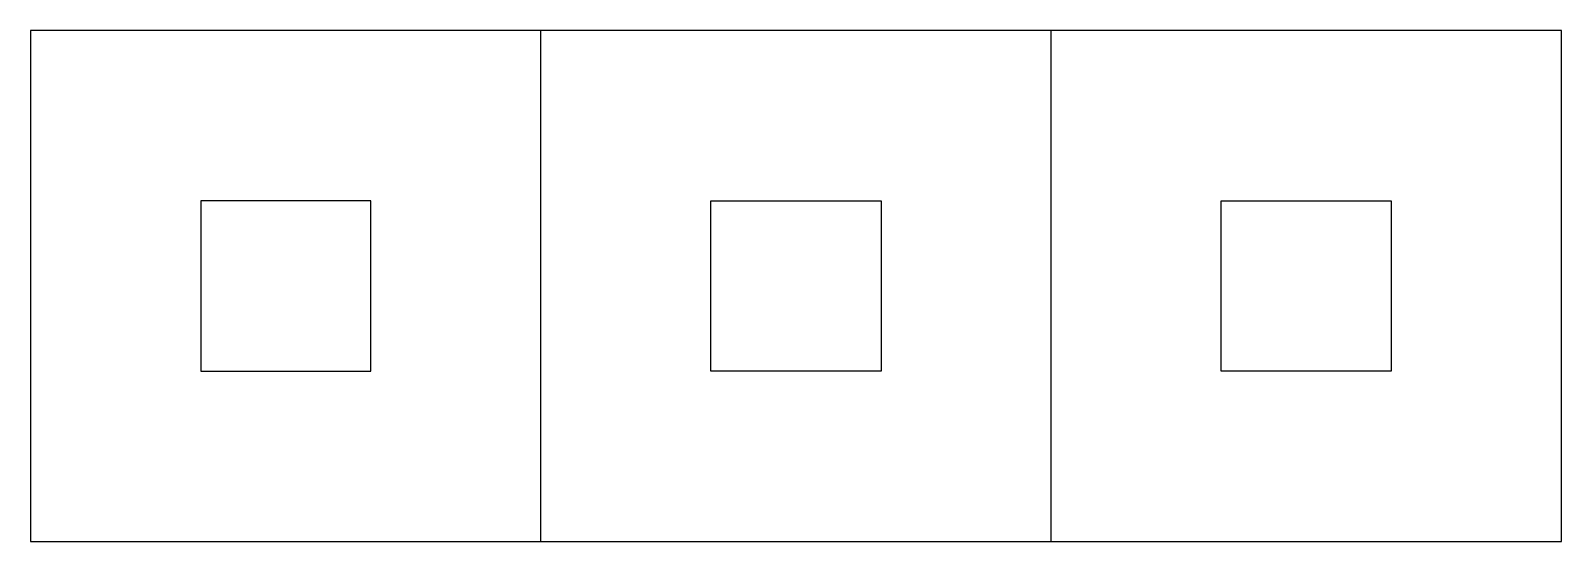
# Model space of a CAD drawing. Header units: millimetres. Extents: x 0 to 27, y 0 to 9.
import ezdxf

# ---------------------------------------------------------------- set-up
doc = ezdxf.new("R2010")
doc.units = ezdxf.units.MM
doc.layers.get('0').update_dxf_attribs({"lineweight": 25, "true_color": 0xffffff})

msp = doc.modelspace()

# ---------------------------------------------------------------- linework, layer by layer
for p, q in [((27, 9), (0, 9)), ((0, 9), (0, 0)), ((9, 0), (9, 9)), ((18, 0), (18, 9)), ((27, 0), (27, 9)), ((6, 6), (3, 6)), ((3, 6), (3, 3)), ((6, 3), (6, 6)), ((12, 3), (12, 6)), ((12, 6), (15, 6)), ((15, 6), (15, 3)), ((21, 3), (21, 6)), ((21, 6), (24, 6)), ((24, 6), (24, 3)), ((3, 3), (6, 3)), ((15, 3), (12, 3)), ((24, 3), (21, 3)), ((0, 0), (27, 0))]:
    msp.add_line(p, q)

doc.saveas('drawing.dxf')
